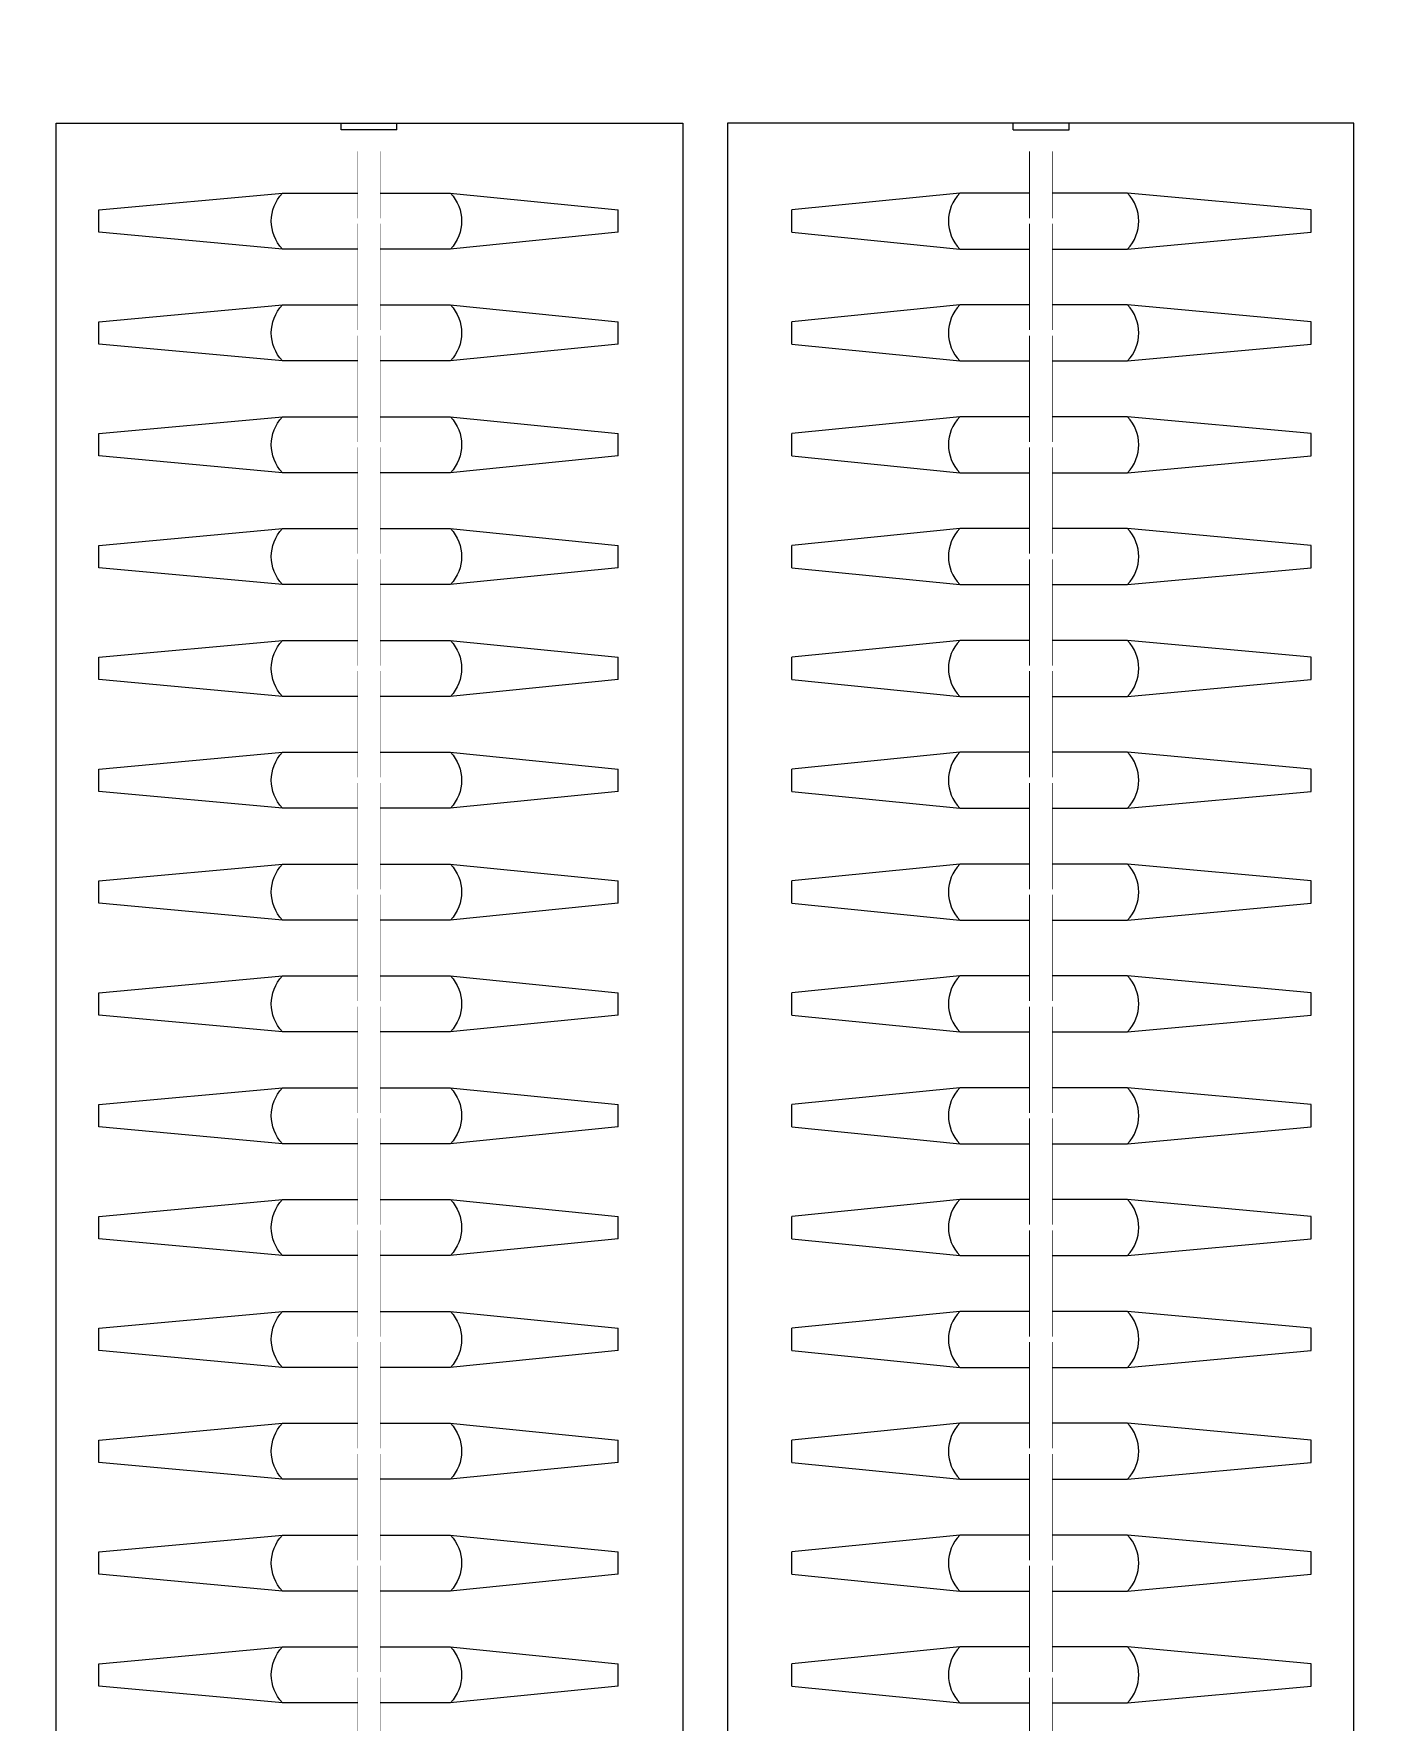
# Model space of a CAD drawing. Header units: millimetres. Extents: x -807114 to -50119, y -468455 to -61603.
# Drawn here: x -283341 to -282141, y -219230 to -217720 of the extents above; entities that cross this region are included whole.
import ezdxf

# ---------------------------------------------------------------- set-up
doc = ezdxf.new("R2010")
doc.units = ezdxf.units.MM
doc.header["$LTSCALE"] = 1000
doc.linetypes.add('DASH', pattern=[0.35, 0.25, -0.1])
doc.layers.add('P-UN-FUR_i-固定家私', color=45, linetype='Continuous')
doc.layers.add('建-轴', color=1, linetype='Continuous')

# ---------------------------------------------------------------- blocks, each defined once
blk = doc.blocks.new('*U9068')
at = {"ltscale": 750}
blk.add_wipeout([(0, 0), (2500, 0), (2500, 600), (0, 600)], dxfattribs=at)
at = {"color": 8}
for p, q in [((1082.5, 522.3), (1067.5, 372.3)), ((1082.5, 522.3), (1102.5, 522.3)), ((1117.5, 372.3), (1102.5, 522.3)), ((1182.5, 522.3), (1167.5, 372.3)), ((1182.5, 522.3), (1202.5, 522.3)), ((1217.5, 372.3), (1202.5, 522.3)), ((1282.5, 522.3), (1267.5, 372.3)), ((1282.5, 522.3), (1302.5, 522.3)), ((1317.5, 372.3), (1302.5, 522.3)), ((1382.5, 522.3), (1367.5, 372.3)), ((1382.5, 522.3), (1402.5, 522.3)), ((1417.5, 372.3), (1402.5, 522.3)), ((1482.5, 522.3), (1467.5, 372.3)), ((1482.5, 522.3), (1502.5, 522.3)), ((1517.5, 372.3), (1502.5, 522.3)), ((1582.5, 522.3), (1567.5, 372.3)), ((1582.5, 522.3), (1602.5, 522.3)), ((1617.5, 372.3), (1602.5, 522.3)), ((1682.5, 522.3), (1667.5, 372.3)), ((1682.5, 522.3), (1702.5, 522.3)), ((1717.5, 372.3), (1702.5, 522.3)), ((1782.5, 522.3), (1767.5, 372.3)), ((1782.5, 522.3), (1802.5, 522.3)), ((1817.5, 372.3), (1802.5, 522.3)), ((1882.5, 522.3), (1867.5, 372.3)), ((1882.5, 522.3), (1902.5, 522.3)), ((1917.5, 372.3), (1902.5, 522.3)), ((1982.5, 522.3), (1967.5, 372.3)), ((1982.5, 522.3), (2002.5, 522.3)), ((2017.5, 372.3), (2002.5, 522.3)), ((2082.5, 522.3), (2067.5, 372.3)), ((2082.5, 522.3), (2102.5, 522.3)), ((2117.5, 372.3), (2102.5, 522.3)), ((2182.5, 522.3), (2167.5, 372.3)), ((2182.5, 522.3), (2202.5, 522.3)), ((2217.5, 372.3), (2202.5, 522.3)), ((2282.5, 522.3), (2267.5, 372.3)), ((2282.5, 522.3), (2302.5, 522.3)), ((2317.5, 372.3), (2302.5, 522.3)), ((2382.5, 522.3), (2367.5, 372.3)), ((2382.5, 522.3), (2402.5, 522.3)), ((2417.5, 372.3), (2402.5, 522.3)), ((1067.5, 222.3), (1082.5, 58.2)), ((1102.5, 58.2), (1117.5, 222.3)), ((1167.5, 222.3), (1182.5, 58.2)), ((1202.5, 58.2), (1217.5, 222.3)), ((1267.5, 222.3), (1282.5, 58.2)), ((1302.5, 58.2), (1317.5, 222.3)), ((1367.5, 222.3), (1382.5, 58.2)), ((1402.5, 58.2), (1417.5, 222.3)), ((1467.5, 222.3), (1482.5, 58.2)), ((1502.5, 58.2), (1517.5, 222.3)), ((1567.5, 222.3), (1582.5, 58.2)), ((1602.5, 58.2), (1617.5, 222.3)), ((1667.5, 222.3), (1682.5, 58.2)), ((1702.5, 58.2), (1717.5, 222.3)), ((1767.5, 222.3), (1782.5, 58.2)), ((1802.5, 58.2), (1817.5, 222.3)), ((1867.5, 222.3), (1882.5, 58.2)), ((1902.5, 58.2), (1917.5, 222.3)), ((1967.5, 222.3), (1982.5, 58.2)), ((2002.5, 58.2), (2017.5, 222.3)), ((2067.5, 222.3), (2082.5, 58.2)), ((2102.5, 58.2), (2117.5, 222.3)), ((2167.5, 222.3), (2182.5, 58.2)), ((2202.5, 58.2), (2217.5, 222.3)), ((2267.5, 222.3), (2282.5, 58.2)), ((2302.5, 58.2), (2317.5, 222.3)), ((2367.5, 222.3), (2382.5, 58.2)), ((2402.5, 58.2), (2417.5, 222.3)), ((1082.5, 58.2), (1102.5, 58.2)), ((1182.5, 58.2), (1202.5, 58.2)), ((1282.5, 58.2), (1302.5, 58.2)), ((1382.5, 58.2), (1402.5, 58.2)), ((1482.5, 58.2), (1502.5, 58.2)), ((1582.5, 58.2), (1602.5, 58.2)), ((1682.5, 58.2), (1702.5, 58.2)), ((1782.5, 58.2), (1802.5, 58.2)), ((1882.5, 58.2), (1902.5, 58.2)), ((1982.5, 58.2), (2002.5, 58.2)), ((2082.5, 58.2), (2102.5, 58.2)), ((2182.5, 58.2), (2202.5, 58.2)), ((2282.5, 58.2), (2302.5, 58.2)), ((2382.5, 58.2), (2402.5, 58.2))]:
    blk.add_line(p, q, dxfattribs=at)
at = {"color": 8, "ltscale": 750}
for points in [[(20, 20), (2480, 20), (2480, 580), (20, 580)], [(45, 309.6), (2455, 309.6), (2455, 289.6), (45, 289.6)]]:
    blk.add_lwpolyline(points, close=True, dxfattribs=at)
at = {"color": 250}
for centre, start, end in [((1092.5, 346.1), 46.3972, 133.6028), ((1192.5, 346.1), 46.3972, 133.6028), ((1292.5, 346.1), 46.3972, 133.6028), ((1392.5, 346.1), 46.3972, 133.6028), ((1492.5, 346.1), 46.3972, 133.6028), ((1592.5, 346.1), 46.3972, 133.6028), ((1692.5, 346.1), 46.3972, 133.6028), ((1792.5, 346.1), 46.3972, 133.6028), ((1892.5, 346.1), 46.3972, 133.6028), ((1992.5, 346.1), 46.3972, 133.6028), ((2092.5, 346.1), 46.3972, 133.6028), ((2192.5, 346.1), 46.3972, 133.6028), ((2292.5, 346.1), 46.3972, 133.6028), ((2392.5, 346.1), 46.3972, 133.6028), ((1092.5, 248.6), 226.3972, 313.6028), ((1192.5, 248.6), 226.3972, 313.6028), ((1292.5, 248.6), 226.3972, 313.6028), ((1392.5, 248.6), 226.3972, 313.6028), ((1492.5, 248.6), 226.3972, 313.6028), ((1592.5, 248.6), 226.3972, 313.6028), ((1692.5, 248.6), 226.3972, 313.6028), ((1792.5, 248.6), 226.3972, 313.6028), ((1892.5, 248.6), 226.3972, 313.6028), ((1992.5, 248.6), 226.3972, 313.6028), ((2092.5, 248.6), 226.3972, 313.6028), ((2192.5, 248.6), 226.3972, 313.6028), ((2292.5, 248.6), 226.3972, 313.6028), ((2392.5, 248.6), 226.3972, 313.6028)]:
    blk.add_arc(centre, 36.3, start, end, dxfattribs=at)
at = {"color": 8, "ltscale": 750}
blk.add_wipeout([(45, 309.6), (2455, 309.6), (2455, 289.6), (45, 289.6)], dxfattribs=at)
at = {"color": 8}
for p, q in [((1067.5, 372.3), (1067.5, 309.6)), ((1117.5, 309.6), (1117.5, 372.3)), ((1167.5, 372.3), (1167.5, 309.6)), ((1217.5, 309.6), (1217.5, 372.3)), ((1267.5, 372.3), (1267.5, 309.6)), ((1317.5, 309.6), (1317.5, 372.3)), ((1367.5, 372.3), (1367.5, 309.6)), ((1417.5, 309.6), (1417.5, 372.3)), ((1467.5, 372.3), (1467.5, 309.6)), ((1517.5, 309.6), (1517.5, 372.3)), ((1567.5, 372.3), (1567.5, 309.6)), ((1617.5, 309.6), (1617.5, 372.3)), ((1667.5, 372.3), (1667.5, 309.6)), ((1717.5, 309.6), (1717.5, 372.3)), ((1767.5, 372.3), (1767.5, 309.6)), ((1817.5, 309.6), (1817.5, 372.3)), ((1867.5, 372.3), (1867.5, 309.6)), ((1917.5, 309.6), (1917.5, 372.3)), ((1967.5, 372.3), (1967.5, 309.6)), ((2017.5, 309.6), (2017.5, 372.3)), ((2067.5, 372.3), (2067.5, 309.6)), ((2117.5, 309.6), (2117.5, 372.3)), ((2167.5, 372.3), (2167.5, 309.6)), ((2217.5, 309.6), (2217.5, 372.3)), ((2267.5, 372.3), (2267.5, 309.6)), ((2317.5, 309.6), (2317.5, 372.3)), ((2367.5, 372.3), (2367.5, 309.6)), ((2417.5, 309.6), (2417.5, 372.3)), ((1067.5, 289.6), (1067.5, 222.3)), ((1117.5, 222.3), (1117.5, 289.6)), ((1167.5, 289.6), (1167.5, 222.3)), ((1217.5, 222.3), (1217.5, 289.6)), ((1267.5, 289.6), (1267.5, 222.3)), ((1317.5, 222.3), (1317.5, 289.6)), ((1367.5, 289.6), (1367.5, 222.3)), ((1417.5, 222.3), (1417.5, 289.6)), ((1467.5, 289.6), (1467.5, 222.3)), ((1517.5, 222.3), (1517.5, 289.6)), ((1567.5, 289.6), (1567.5, 222.3)), ((1617.5, 222.3), (1617.5, 289.6)), ((1667.5, 289.6), (1667.5, 222.3)), ((1717.5, 222.3), (1717.5, 289.6)), ((1767.5, 289.6), (1767.5, 222.3)), ((1817.5, 222.3), (1817.5, 289.6)), ((1867.5, 289.6), (1867.5, 222.3)), ((1917.5, 222.3), (1917.5, 289.6)), ((1967.5, 289.6), (1967.5, 222.3)), ((2017.5, 222.3), (2017.5, 289.6)), ((2067.5, 289.6), (2067.5, 222.3)), ((2117.5, 222.3), (2117.5, 289.6)), ((2167.5, 289.6), (2167.5, 222.3)), ((2217.5, 222.3), (2217.5, 289.6)), ((2267.5, 289.6), (2267.5, 222.3)), ((2317.5, 222.3), (2317.5, 289.6)), ((2367.5, 289.6), (2367.5, 222.3)), ((2417.5, 222.3), (2417.5, 289.6))]:
    blk.add_line(p, q, dxfattribs=at)
blk.add_wipeout([(2455, 313.6), (2455, 285.6), (2457, 285.5), (2458.5, 285.3), (2459.9, 285.1), (2462.1, 284.4), (2463.8, 283.8), (2465.7, 282.8), (2467.1, 282), (2468.4, 281.1), (2469.7, 280), (2470.7, 278.9), (2471.9, 277.7), (2472.7, 276.7), (2474, 274.6), (2480, 274.6), (2480, 324.6), (2474, 324.6), (2473.5, 323.7), (2473.1, 323.2), (2472.9, 322.9), (2472.6, 322.5), (2472.3, 322.1), (2472, 321.8), (2471.6, 321.3), (2471.2, 320.7), (2470.7, 320.3), (2470.3, 319.9), (2469.9, 319.5), (2469.2, 318.9), (2468.8, 318.5), (2468.1, 318), (2467.3, 317.4), (2466.8, 317.1), (2466.1, 316.7), (2465.4, 316.3), (2464.7, 315.9), (2463.6, 315.4), (2462.3, 314.9), (2461.5, 314.6), (2460.7, 314.4), (2459.5, 314.1), (2458.6, 313.9), (2457.4, 313.8), (2456.2, 313.7), (2455.8, 313.6), (2455, 313.6), (2455, 285.6)], dxfattribs=at)
at = {"color": 8, "ltscale": 750}
for points in [[(1090.1, 309.8), (1090.1, 313.3), (1090.3, 314), (1090.5, 314.3), (1090.7, 314.6), (1091.1, 314.9), (1091.4, 315.1), (1091.8, 315.3), (1092.1, 315.3), (1092.5, 315.4), (1092.8, 315.4), (1093.1, 315.3), (1093.4, 315.2), (1093.7, 315.1), (1094, 314.9), (1094.2, 314.7), (1094.4, 314.5), (1094.6, 314.2), (1094.8, 313.9), (1095, 313.5), (1095, 313.4), (1095, 285.9), (1094.9, 285.7), (1094.9, 285.6), (1094.8, 285.4), (1094.8, 285.3), (1094.7, 285.2), (1094.6, 285), (1094.5, 284.8), (1094.3, 284.7), (1094.2, 284.6), (1094, 284.4), (1093.8, 284.3), (1093.5, 284.2), (1093.3, 284), (1093.2, 284), (1093, 284), (1092.7, 283.9), (1092.4, 283.9), (1092.3, 283.9), (1092.1, 284), (1092, 284), (1091.8, 284), (1091.6, 284.1), (1091.5, 284.2), (1091.4, 284.2), (1091.2, 284.3), (1091.1, 284.4), (1091, 284.5), (1090.9, 284.6), (1090.7, 284.7), (1090.6, 284.9), (1090.5, 285), (1090.4, 285.2), (1090.4, 285.3), (1090.3, 285.4), (1090.2, 285.6), (1090.2, 285.8), (1090.1, 286), (1090.1, 286.2)], [(1190.1, 309.8), (1190.1, 313.3), (1190.3, 314), (1190.5, 314.3), (1190.7, 314.6), (1191.1, 314.9), (1191.4, 315.1), (1191.8, 315.3), (1192.1, 315.3), (1192.5, 315.4), (1192.8, 315.4), (1193.1, 315.3), (1193.4, 315.2), (1193.7, 315.1), (1194, 314.9), (1194.2, 314.7), (1194.4, 314.5), (1194.6, 314.2), (1194.8, 313.9), (1195, 313.5), (1195, 313.4), (1195, 285.9), (1194.9, 285.7), (1194.9, 285.6), (1194.8, 285.4), (1194.8, 285.3), (1194.7, 285.2), (1194.6, 285), (1194.5, 284.8), (1194.3, 284.7), (1194.2, 284.6), (1194, 284.4), (1193.8, 284.3), (1193.5, 284.2), (1193.3, 284), (1193.2, 284), (1193, 284), (1192.7, 283.9), (1192.4, 283.9), (1192.3, 283.9), (1192.1, 284), (1192, 284), (1191.8, 284), (1191.6, 284.1), (1191.5, 284.2), (1191.4, 284.2), (1191.2, 284.3), (1191.1, 284.4), (1191, 284.5), (1190.9, 284.6), (1190.7, 284.7), (1190.6, 284.9), (1190.5, 285), (1190.4, 285.2), (1190.4, 285.3), (1190.3, 285.4), (1190.2, 285.6), (1190.2, 285.8), (1190.1, 286), (1190.1, 286.2)], [(1290.1, 309.8), (1290.1, 313.3), (1290.3, 314), (1290.5, 314.3), (1290.7, 314.6), (1291.1, 314.9), (1291.4, 315.1), (1291.8, 315.3), (1292.1, 315.3), (1292.5, 315.4), (1292.8, 315.4), (1293.1, 315.3), (1293.4, 315.2), (1293.7, 315.1), (1294, 314.9), (1294.2, 314.7), (1294.4, 314.5), (1294.6, 314.2), (1294.8, 313.9), (1295, 313.5), (1295, 313.4), (1295, 285.9), (1294.9, 285.7), (1294.9, 285.6), (1294.8, 285.4), (1294.8, 285.3), (1294.7, 285.2), (1294.6, 285), (1294.5, 284.8), (1294.3, 284.7), (1294.2, 284.6), (1294, 284.4), (1293.8, 284.3), (1293.5, 284.2), (1293.3, 284), (1293.2, 284), (1293, 284), (1292.7, 283.9), (1292.4, 283.9), (1292.3, 283.9), (1292.1, 284), (1292, 284), (1291.8, 284), (1291.6, 284.1), (1291.5, 284.2), (1291.4, 284.2), (1291.2, 284.3), (1291.1, 284.4), (1291, 284.5), (1290.9, 284.6), (1290.7, 284.7), (1290.6, 284.9), (1290.5, 285), (1290.4, 285.2), (1290.4, 285.3), (1290.3, 285.4), (1290.2, 285.6), (1290.2, 285.8), (1290.1, 286), (1290.1, 286.2)], [(1390.1, 309.8), (1390.1, 313.3), (1390.3, 314), (1390.5, 314.3), (1390.7, 314.6), (1391.1, 314.9), (1391.4, 315.1), (1391.8, 315.3), (1392.1, 315.3), (1392.5, 315.4), (1392.8, 315.4), (1393.1, 315.3), (1393.4, 315.2), (1393.7, 315.1), (1394, 314.9), (1394.2, 314.7), (1394.4, 314.5), (1394.6, 314.2), (1394.8, 313.9), (1395, 313.5), (1395, 313.4), (1395, 285.9), (1394.9, 285.7), (1394.9, 285.6), (1394.8, 285.4), (1394.8, 285.3), (1394.7, 285.2), (1394.6, 285), (1394.5, 284.8), (1394.3, 284.7), (1394.2, 284.6), (1394, 284.4), (1393.8, 284.3), (1393.5, 284.2), (1393.3, 284), (1393.2, 284), (1393, 284), (1392.7, 283.9), (1392.4, 283.9), (1392.3, 283.9), (1392.1, 284), (1392, 284), (1391.8, 284), (1391.6, 284.1), (1391.5, 284.2), (1391.4, 284.2), (1391.2, 284.3), (1391.1, 284.4), (1391, 284.5), (1390.9, 284.6), (1390.7, 284.7), (1390.6, 284.9), (1390.5, 285), (1390.4, 285.2), (1390.4, 285.3), (1390.3, 285.4), (1390.2, 285.6), (1390.2, 285.8), (1390.1, 286), (1390.1, 286.2)], [(1490.1, 309.8), (1490.1, 313.3), (1490.3, 314), (1490.5, 314.3), (1490.7, 314.6), (1491.1, 314.9), (1491.4, 315.1), (1491.8, 315.3), (1492.1, 315.3), (1492.5, 315.4), (1492.8, 315.4), (1493.1, 315.3), (1493.4, 315.2), (1493.7, 315.1), (1494, 314.9), (1494.2, 314.7), (1494.4, 314.5), (1494.6, 314.2), (1494.8, 313.9), (1495, 313.5), (1495, 313.4), (1495, 285.9), (1494.9, 285.7), (1494.9, 285.6), (1494.8, 285.4), (1494.8, 285.3), (1494.7, 285.2), (1494.6, 285), (1494.5, 284.8), (1494.3, 284.7), (1494.2, 284.6), (1494, 284.4), (1493.8, 284.3), (1493.5, 284.2), (1493.3, 284), (1493.2, 284), (1493, 284), (1492.7, 283.9), (1492.4, 283.9), (1492.3, 283.9), (1492.1, 284), (1492, 284), (1491.8, 284), (1491.6, 284.1), (1491.5, 284.2), (1491.4, 284.2), (1491.2, 284.3), (1491.1, 284.4), (1491, 284.5), (1490.9, 284.6), (1490.7, 284.7), (1490.6, 284.9), (1490.5, 285), (1490.4, 285.2), (1490.4, 285.3), (1490.3, 285.4), (1490.2, 285.6), (1490.2, 285.8), (1490.1, 286), (1490.1, 286.2)], [(1590.1, 309.8), (1590.1, 313.3), (1590.3, 314), (1590.5, 314.3), (1590.7, 314.6), (1591.1, 314.9), (1591.4, 315.1), (1591.8, 315.3), (1592.1, 315.3), (1592.5, 315.4), (1592.8, 315.4), (1593.1, 315.3), (1593.4, 315.2), (1593.7, 315.1), (1594, 314.9), (1594.2, 314.7), (1594.4, 314.5), (1594.6, 314.2), (1594.8, 313.9), (1595, 313.5), (1595, 313.4), (1595, 285.9), (1594.9, 285.7), (1594.9, 285.6), (1594.8, 285.4), (1594.8, 285.3), (1594.7, 285.2), (1594.6, 285), (1594.5, 284.8), (1594.3, 284.7), (1594.2, 284.6), (1594, 284.4), (1593.8, 284.3), (1593.5, 284.2), (1593.3, 284), (1593.2, 284), (1593, 284), (1592.7, 283.9), (1592.4, 283.9), (1592.3, 283.9), (1592.1, 284), (1592, 284), (1591.8, 284), (1591.6, 284.1), (1591.5, 284.2), (1591.4, 284.2), (1591.2, 284.3), (1591.1, 284.4), (1591, 284.5), (1590.9, 284.6), (1590.7, 284.7), (1590.6, 284.9), (1590.5, 285), (1590.4, 285.2), (1590.4, 285.3), (1590.3, 285.4), (1590.2, 285.6), (1590.2, 285.8), (1590.1, 286), (1590.1, 286.2)], [(1690.1, 309.8), (1690.1, 313.3), (1690.3, 314), (1690.5, 314.3), (1690.7, 314.6), (1691.1, 314.9), (1691.4, 315.1), (1691.8, 315.3), (1692.1, 315.3), (1692.5, 315.4), (1692.8, 315.4), (1693.1, 315.3), (1693.4, 315.2), (1693.7, 315.1), (1694, 314.9), (1694.2, 314.7), (1694.4, 314.5), (1694.6, 314.2), (1694.8, 313.9), (1695, 313.5), (1695, 313.4), (1695, 285.9), (1694.9, 285.7), (1694.9, 285.6), (1694.8, 285.4), (1694.8, 285.3), (1694.7, 285.2), (1694.6, 285), (1694.5, 284.8), (1694.3, 284.7), (1694.2, 284.6), (1694, 284.4), (1693.8, 284.3), (1693.5, 284.2), (1693.3, 284), (1693.2, 284), (1693, 284), (1692.7, 283.9), (1692.4, 283.9), (1692.3, 283.9), (1692.1, 284), (1692, 284), (1691.8, 284), (1691.6, 284.1), (1691.5, 284.2), (1691.4, 284.2), (1691.2, 284.3), (1691.1, 284.4), (1691, 284.5), (1690.9, 284.6), (1690.7, 284.7), (1690.6, 284.9), (1690.5, 285), (1690.4, 285.2), (1690.4, 285.3), (1690.3, 285.4), (1690.2, 285.6), (1690.2, 285.8), (1690.1, 286), (1690.1, 286.2)], [(1790.1, 309.8), (1790.1, 313.3), (1790.3, 314), (1790.5, 314.3), (1790.7, 314.6), (1791.1, 314.9), (1791.4, 315.1), (1791.8, 315.3), (1792.1, 315.3), (1792.5, 315.4), (1792.8, 315.4), (1793.1, 315.3), (1793.4, 315.2), (1793.7, 315.1), (1794, 314.9), (1794.2, 314.7), (1794.4, 314.5), (1794.6, 314.2), (1794.8, 313.9), (1795, 313.5), (1795, 313.4), (1795, 285.9), (1794.9, 285.7), (1794.9, 285.6), (1794.8, 285.4), (1794.8, 285.3), (1794.7, 285.2), (1794.6, 285), (1794.5, 284.8), (1794.3, 284.7), (1794.2, 284.6), (1794, 284.4), (1793.8, 284.3), (1793.5, 284.2), (1793.3, 284), (1793.2, 284), (1793, 284), (1792.7, 283.9), (1792.4, 283.9), (1792.3, 283.9), (1792.1, 284), (1792, 284), (1791.8, 284), (1791.6, 284.1), (1791.5, 284.2), (1791.4, 284.2), (1791.2, 284.3), (1791.1, 284.4), (1791, 284.5), (1790.9, 284.6), (1790.7, 284.7), (1790.6, 284.9), (1790.5, 285), (1790.4, 285.2), (1790.4, 285.3), (1790.3, 285.4), (1790.2, 285.6), (1790.2, 285.8), (1790.1, 286), (1790.1, 286.2)], [(1890.1, 309.8), (1890.1, 313.3), (1890.3, 314), (1890.5, 314.3), (1890.7, 314.6), (1891.1, 314.9), (1891.4, 315.1), (1891.8, 315.3), (1892.1, 315.3), (1892.5, 315.4), (1892.8, 315.4), (1893.1, 315.3), (1893.4, 315.2), (1893.7, 315.1), (1894, 314.9), (1894.2, 314.7), (1894.4, 314.5), (1894.6, 314.2), (1894.8, 313.9), (1895, 313.5), (1895, 313.4), (1895, 285.9), (1894.9, 285.7), (1894.9, 285.6), (1894.8, 285.4), (1894.8, 285.3), (1894.7, 285.2), (1894.6, 285), (1894.5, 284.8), (1894.3, 284.7), (1894.2, 284.6), (1894, 284.4), (1893.8, 284.3), (1893.5, 284.2), (1893.3, 284), (1893.2, 284), (1893, 284), (1892.7, 283.9), (1892.4, 283.9), (1892.3, 283.9), (1892.1, 284), (1892, 284), (1891.8, 284), (1891.6, 284.1), (1891.5, 284.2), (1891.4, 284.2), (1891.2, 284.3), (1891.1, 284.4), (1891, 284.5), (1890.9, 284.6), (1890.7, 284.7), (1890.6, 284.9), (1890.5, 285), (1890.4, 285.2), (1890.4, 285.3), (1890.3, 285.4), (1890.2, 285.6), (1890.2, 285.8), (1890.1, 286), (1890.1, 286.2)], [(1990.1, 309.8), (1990.1, 313.3), (1990.3, 314), (1990.5, 314.3), (1990.7, 314.6), (1991.1, 314.9), (1991.4, 315.1), (1991.8, 315.3), (1992.1, 315.3), (1992.5, 315.4), (1992.8, 315.4), (1993.1, 315.3), (1993.4, 315.2), (1993.7, 315.1), (1994, 314.9), (1994.2, 314.7), (1994.4, 314.5), (1994.6, 314.2), (1994.8, 313.9), (1995, 313.5), (1995, 313.4), (1995, 285.9), (1994.9, 285.7), (1994.9, 285.6), (1994.8, 285.4), (1994.8, 285.3), (1994.7, 285.2), (1994.6, 285), (1994.5, 284.8), (1994.3, 284.7), (1994.2, 284.6), (1994, 284.4), (1993.8, 284.3), (1993.5, 284.2), (1993.3, 284), (1993.2, 284), (1993, 284), (1992.7, 283.9), (1992.4, 283.9), (1992.3, 283.9), (1992.1, 284), (1992, 284), (1991.8, 284), (1991.6, 284.1), (1991.5, 284.2), (1991.4, 284.2), (1991.2, 284.3), (1991.1, 284.4), (1991, 284.5), (1990.9, 284.6), (1990.7, 284.7), (1990.6, 284.9), (1990.5, 285), (1990.4, 285.2), (1990.4, 285.3), (1990.3, 285.4), (1990.2, 285.6), (1990.2, 285.8), (1990.1, 286), (1990.1, 286.2)], [(2090.1, 309.8), (2090.1, 313.3), (2090.3, 314), (2090.5, 314.3), (2090.7, 314.6), (2091.1, 314.9), (2091.4, 315.1), (2091.8, 315.3), (2092.1, 315.3), (2092.5, 315.4), (2092.8, 315.4), (2093.1, 315.3), (2093.4, 315.2), (2093.7, 315.1), (2094, 314.9), (2094.2, 314.7), (2094.4, 314.5), (2094.6, 314.2), (2094.8, 313.9), (2095, 313.5), (2095, 313.4), (2095, 285.9), (2094.9, 285.7), (2094.9, 285.6), (2094.8, 285.4), (2094.8, 285.3), (2094.7, 285.2), (2094.6, 285), (2094.5, 284.8), (2094.3, 284.7), (2094.2, 284.6), (2094, 284.4), (2093.8, 284.3), (2093.5, 284.2), (2093.3, 284), (2093.2, 284), (2093, 284), (2092.7, 283.9), (2092.4, 283.9), (2092.3, 283.9), (2092.1, 284), (2092, 284), (2091.8, 284), (2091.6, 284.1), (2091.5, 284.2), (2091.4, 284.2), (2091.2, 284.3), (2091.1, 284.4), (2091, 284.5), (2090.9, 284.6), (2090.7, 284.7), (2090.6, 284.9), (2090.5, 285), (2090.4, 285.2), (2090.4, 285.3), (2090.3, 285.4), (2090.2, 285.6), (2090.2, 285.8), (2090.1, 286), (2090.1, 286.2)], [(2190.1, 309.8), (2190.1, 313.3), (2190.3, 314), (2190.5, 314.3), (2190.7, 314.6), (2191.1, 314.9), (2191.4, 315.1), (2191.8, 315.3), (2192.1, 315.3), (2192.5, 315.4), (2192.8, 315.4), (2193.1, 315.3), (2193.4, 315.2), (2193.7, 315.1), (2194, 314.9), (2194.2, 314.7), (2194.4, 314.5), (2194.6, 314.2), (2194.8, 313.9), (2195, 313.5), (2195, 313.4), (2195, 285.9), (2194.9, 285.7), (2194.9, 285.6), (2194.8, 285.4), (2194.8, 285.3), (2194.7, 285.2), (2194.6, 285), (2194.5, 284.8), (2194.3, 284.7), (2194.2, 284.6), (2194, 284.4), (2193.8, 284.3), (2193.5, 284.2), (2193.3, 284), (2193.2, 284), (2193, 284), (2192.7, 283.9), (2192.4, 283.9), (2192.3, 283.9), (2192.1, 284), (2192, 284), (2191.8, 284), (2191.6, 284.1), (2191.5, 284.2), (2191.4, 284.2), (2191.2, 284.3), (2191.1, 284.4), (2191, 284.5), (2190.9, 284.6), (2190.7, 284.7), (2190.6, 284.9), (2190.5, 285), (2190.4, 285.2), (2190.4, 285.3), (2190.3, 285.4), (2190.2, 285.6), (2190.2, 285.8), (2190.1, 286), (2190.1, 286.2)], [(2290.1, 309.8), (2290.1, 313.3), (2290.3, 314), (2290.5, 314.3), (2290.7, 314.6), (2291.1, 314.9), (2291.4, 315.1), (2291.8, 315.3), (2292.1, 315.3), (2292.5, 315.4), (2292.8, 315.4), (2293.1, 315.3), (2293.4, 315.2), (2293.7, 315.1), (2294, 314.9), (2294.2, 314.7), (2294.4, 314.5), (2294.6, 314.2), (2294.8, 313.9), (2295, 313.5), (2295, 313.4), (2295, 285.9), (2294.9, 285.7), (2294.9, 285.6), (2294.8, 285.4), (2294.8, 285.3), (2294.7, 285.2), (2294.6, 285), (2294.5, 284.8), (2294.3, 284.7), (2294.2, 284.6), (2294, 284.4), (2293.8, 284.3), (2293.5, 284.2), (2293.3, 284), (2293.2, 284), (2293, 284), (2292.7, 283.9), (2292.4, 283.9), (2292.3, 283.9), (2292.1, 284), (2292, 284), (2291.8, 284), (2291.6, 284.1), (2291.5, 284.2), (2291.4, 284.2), (2291.2, 284.3), (2291.1, 284.4), (2291, 284.5), (2290.9, 284.6), (2290.7, 284.7), (2290.6, 284.9), (2290.5, 285), (2290.4, 285.2), (2290.4, 285.3), (2290.3, 285.4), (2290.2, 285.6), (2290.2, 285.8), (2290.1, 286), (2290.1, 286.2)], [(2390.1, 309.8), (2390.1, 313.3), (2390.3, 314), (2390.5, 314.3), (2390.7, 314.6), (2391.1, 314.9), (2391.4, 315.1), (2391.8, 315.3), (2392.1, 315.3), (2392.5, 315.4), (2392.8, 315.4), (2393.1, 315.3), (2393.4, 315.2), (2393.7, 315.1), (2394, 314.9), (2394.2, 314.7), (2394.4, 314.5), (2394.6, 314.2), (2394.8, 313.9), (2395, 313.5), (2395, 313.4), (2395, 285.9), (2394.9, 285.7), (2394.9, 285.6), (2394.8, 285.4), (2394.8, 285.3), (2394.7, 285.2), (2394.6, 285), (2394.5, 284.8), (2394.3, 284.7), (2394.2, 284.6), (2394, 284.4), (2393.8, 284.3), (2393.5, 284.2), (2393.3, 284), (2393.2, 284), (2393, 284), (2392.7, 283.9), (2392.4, 283.9), (2392.3, 283.9), (2392.1, 284), (2392, 284), (2391.8, 284), (2391.6, 284.1), (2391.5, 284.2), (2391.4, 284.2), (2391.2, 284.3), (2391.1, 284.4), (2391, 284.5), (2390.9, 284.6), (2390.7, 284.7), (2390.6, 284.9), (2390.5, 285), (2390.4, 285.2), (2390.4, 285.3), (2390.3, 285.4), (2390.2, 285.6), (2390.2, 285.8), (2390.1, 286), (2390.1, 286.2)]]:
    blk.add_wipeout(points, dxfattribs=at)
at = {"color": 8}
for p, q in [((2474, 324.6), (2480, 324.6)), ((2474, 324.6), (2480, 324.6)), ((2474, 324.6), (2474, 274.6)), ((2480, 274.6), (2480, 324.6)), ((2474, 274.6), (2480, 274.6)), ((2474, 274.6), (2480, 274.6))]:
    blk.add_line(p, q, dxfattribs=at)
blk = doc.blocks.new('*U9074')
at = {"ltscale": 750}
blk.add_wipeout([(0, 0), (2500, 0), (2500, 600), (0, 600)], dxfattribs=at)
at = {"color": 8}
for p, q in [((1082.5, 522.3), (1067.5, 372.3)), ((1082.5, 522.3), (1102.5, 522.3)), ((1117.5, 372.3), (1102.5, 522.3)), ((1182.5, 522.3), (1167.5, 372.3)), ((1182.5, 522.3), (1202.5, 522.3)), ((1217.5, 372.3), (1202.5, 522.3)), ((1282.5, 522.3), (1267.5, 372.3)), ((1282.5, 522.3), (1302.5, 522.3)), ((1317.5, 372.3), (1302.5, 522.3)), ((1382.5, 522.3), (1367.5, 372.3)), ((1382.5, 522.3), (1402.5, 522.3)), ((1417.5, 372.3), (1402.5, 522.3)), ((1482.5, 522.3), (1467.5, 372.3)), ((1482.5, 522.3), (1502.5, 522.3)), ((1517.5, 372.3), (1502.5, 522.3)), ((1582.5, 522.3), (1567.5, 372.3)), ((1582.5, 522.3), (1602.5, 522.3)), ((1617.5, 372.3), (1602.5, 522.3)), ((1682.5, 522.3), (1667.5, 372.3)), ((1682.5, 522.3), (1702.5, 522.3)), ((1717.5, 372.3), (1702.5, 522.3)), ((1782.5, 522.3), (1767.5, 372.3)), ((1782.5, 522.3), (1802.5, 522.3)), ((1817.5, 372.3), (1802.5, 522.3)), ((1882.5, 522.3), (1867.5, 372.3)), ((1882.5, 522.3), (1902.5, 522.3)), ((1917.5, 372.3), (1902.5, 522.3)), ((1982.5, 522.3), (1967.5, 372.3)), ((1982.5, 522.3), (2002.5, 522.3)), ((2017.5, 372.3), (2002.5, 522.3)), ((2082.5, 522.3), (2067.5, 372.3)), ((2082.5, 522.3), (2102.5, 522.3)), ((2117.5, 372.3), (2102.5, 522.3)), ((2182.5, 522.3), (2167.5, 372.3)), ((2182.5, 522.3), (2202.5, 522.3)), ((2217.5, 372.3), (2202.5, 522.3)), ((2282.5, 522.3), (2267.5, 372.3)), ((2282.5, 522.3), (2302.5, 522.3)), ((2317.5, 372.3), (2302.5, 522.3)), ((2382.5, 522.3), (2367.5, 372.3)), ((2382.5, 522.3), (2402.5, 522.3)), ((2417.5, 372.3), (2402.5, 522.3)), ((1067.5, 222.3), (1082.5, 58.2)), ((1102.5, 58.2), (1117.5, 222.3)), ((1167.5, 222.3), (1182.5, 58.2)), ((1202.5, 58.2), (1217.5, 222.3)), ((1267.5, 222.3), (1282.5, 58.2)), ((1302.5, 58.2), (1317.5, 222.3)), ((1367.5, 222.3), (1382.5, 58.2)), ((1402.5, 58.2), (1417.5, 222.3)), ((1467.5, 222.3), (1482.5, 58.2)), ((1502.5, 58.2), (1517.5, 222.3)), ((1567.5, 222.3), (1582.5, 58.2)), ((1602.5, 58.2), (1617.5, 222.3)), ((1667.5, 222.3), (1682.5, 58.2)), ((1702.5, 58.2), (1717.5, 222.3)), ((1767.5, 222.3), (1782.5, 58.2)), ((1802.5, 58.2), (1817.5, 222.3)), ((1867.5, 222.3), (1882.5, 58.2)), ((1902.5, 58.2), (1917.5, 222.3)), ((1967.5, 222.3), (1982.5, 58.2)), ((2002.5, 58.2), (2017.5, 222.3)), ((2067.5, 222.3), (2082.5, 58.2)), ((2102.5, 58.2), (2117.5, 222.3)), ((2167.5, 222.3), (2182.5, 58.2)), ((2202.5, 58.2), (2217.5, 222.3)), ((2267.5, 222.3), (2282.5, 58.2)), ((2302.5, 58.2), (2317.5, 222.3)), ((2367.5, 222.3), (2382.5, 58.2)), ((2402.5, 58.2), (2417.5, 222.3)), ((1082.5, 58.2), (1102.5, 58.2)), ((1182.5, 58.2), (1202.5, 58.2)), ((1282.5, 58.2), (1302.5, 58.2)), ((1382.5, 58.2), (1402.5, 58.2)), ((1482.5, 58.2), (1502.5, 58.2)), ((1582.5, 58.2), (1602.5, 58.2)), ((1682.5, 58.2), (1702.5, 58.2)), ((1782.5, 58.2), (1802.5, 58.2)), ((1882.5, 58.2), (1902.5, 58.2)), ((1982.5, 58.2), (2002.5, 58.2)), ((2082.5, 58.2), (2102.5, 58.2)), ((2182.5, 58.2), (2202.5, 58.2)), ((2282.5, 58.2), (2302.5, 58.2)), ((2382.5, 58.2), (2402.5, 58.2))]:
    blk.add_line(p, q, dxfattribs=at)
at = {"color": 8, "ltscale": 750}
for points in [[(20, 20), (2480, 20), (2480, 580), (20, 580)], [(45, 309.6), (2455, 309.6), (2455, 289.6), (45, 289.6)]]:
    blk.add_lwpolyline(points, close=True, dxfattribs=at)
at = {"color": 250}
for centre, start, end in [((1092.5, 346.1), 46.3972, 133.6028), ((1192.5, 346.1), 46.3972, 133.6028), ((1292.5, 346.1), 46.3972, 133.6028), ((1392.5, 346.1), 46.3972, 133.6028), ((1492.5, 346.1), 46.3972, 133.6028), ((1592.5, 346.1), 46.3972, 133.6028), ((1692.5, 346.1), 46.3972, 133.6028), ((1792.5, 346.1), 46.3972, 133.6028), ((1892.5, 346.1), 46.3972, 133.6028), ((1992.5, 346.1), 46.3972, 133.6028), ((2092.5, 346.1), 46.3972, 133.6028), ((2192.5, 346.1), 46.3972, 133.6028), ((2292.5, 346.1), 46.3972, 133.6028), ((2392.5, 346.1), 46.3972, 133.6028), ((1092.5, 248.6), 226.3972, 313.6028), ((1192.5, 248.6), 226.3972, 313.6028), ((1292.5, 248.6), 226.3972, 313.6028), ((1392.5, 248.6), 226.3972, 313.6028), ((1492.5, 248.6), 226.3972, 313.6028), ((1592.5, 248.6), 226.3972, 313.6028), ((1692.5, 248.6), 226.3972, 313.6028), ((1792.5, 248.6), 226.3972, 313.6028), ((1892.5, 248.6), 226.3972, 313.6028), ((1992.5, 248.6), 226.3972, 313.6028), ((2092.5, 248.6), 226.3972, 313.6028), ((2192.5, 248.6), 226.3972, 313.6028), ((2292.5, 248.6), 226.3972, 313.6028), ((2392.5, 248.6), 226.3972, 313.6028)]:
    blk.add_arc(centre, 36.3, start, end, dxfattribs=at)
at = {"color": 8, "ltscale": 750}
blk.add_wipeout([(45, 309.6), (2455, 309.6), (2455, 289.6), (45, 289.6)], dxfattribs=at)
at = {"color": 8}
for p, q in [((1067.5, 372.3), (1067.5, 309.6)), ((1117.5, 309.6), (1117.5, 372.3)), ((1167.5, 372.3), (1167.5, 309.6)), ((1217.5, 309.6), (1217.5, 372.3)), ((1267.5, 372.3), (1267.5, 309.6)), ((1317.5, 309.6), (1317.5, 372.3)), ((1367.5, 372.3), (1367.5, 309.6)), ((1417.5, 309.6), (1417.5, 372.3)), ((1467.5, 372.3), (1467.5, 309.6)), ((1517.5, 309.6), (1517.5, 372.3)), ((1567.5, 372.3), (1567.5, 309.6)), ((1617.5, 309.6), (1617.5, 372.3)), ((1667.5, 372.3), (1667.5, 309.6)), ((1717.5, 309.6), (1717.5, 372.3)), ((1767.5, 372.3), (1767.5, 309.6)), ((1817.5, 309.6), (1817.5, 372.3)), ((1867.5, 372.3), (1867.5, 309.6)), ((1917.5, 309.6), (1917.5, 372.3)), ((1967.5, 372.3), (1967.5, 309.6)), ((2017.5, 309.6), (2017.5, 372.3)), ((2067.5, 372.3), (2067.5, 309.6)), ((2117.5, 309.6), (2117.5, 372.3)), ((2167.5, 372.3), (2167.5, 309.6)), ((2217.5, 309.6), (2217.5, 372.3)), ((2267.5, 372.3), (2267.5, 309.6)), ((2317.5, 309.6), (2317.5, 372.3)), ((2367.5, 372.3), (2367.5, 309.6)), ((2417.5, 309.6), (2417.5, 372.3)), ((1067.5, 289.6), (1067.5, 222.3)), ((1117.5, 222.3), (1117.5, 289.6)), ((1167.5, 289.6), (1167.5, 222.3)), ((1217.5, 222.3), (1217.5, 289.6)), ((1267.5, 289.6), (1267.5, 222.3)), ((1317.5, 222.3), (1317.5, 289.6)), ((1367.5, 289.6), (1367.5, 222.3)), ((1417.5, 222.3), (1417.5, 289.6)), ((1467.5, 289.6), (1467.5, 222.3)), ((1517.5, 222.3), (1517.5, 289.6)), ((1567.5, 289.6), (1567.5, 222.3)), ((1617.5, 222.3), (1617.5, 289.6)), ((1667.5, 289.6), (1667.5, 222.3)), ((1717.5, 222.3), (1717.5, 289.6)), ((1767.5, 289.6), (1767.5, 222.3)), ((1817.5, 222.3), (1817.5, 289.6)), ((1867.5, 289.6), (1867.5, 222.3)), ((1917.5, 222.3), (1917.5, 289.6)), ((1967.5, 289.6), (1967.5, 222.3)), ((2017.5, 222.3), (2017.5, 289.6)), ((2067.5, 289.6), (2067.5, 222.3)), ((2117.5, 222.3), (2117.5, 289.6)), ((2167.5, 289.6), (2167.5, 222.3)), ((2217.5, 222.3), (2217.5, 289.6)), ((2267.5, 289.6), (2267.5, 222.3)), ((2317.5, 222.3), (2317.5, 289.6)), ((2367.5, 289.6), (2367.5, 222.3)), ((2417.5, 222.3), (2417.5, 289.6))]:
    blk.add_line(p, q, dxfattribs=at)
blk.add_wipeout([(2455, 313.6), (2455, 285.6), (2457, 285.5), (2458.5, 285.3), (2459.9, 285.1), (2462.1, 284.4), (2463.8, 283.8), (2465.7, 282.8), (2467.1, 282), (2468.4, 281.1), (2469.7, 280), (2470.7, 278.9), (2471.9, 277.7), (2472.7, 276.7), (2474, 274.6), (2480, 274.6), (2480, 324.6), (2474, 324.6), (2473.5, 323.7), (2473.1, 323.2), (2472.9, 322.9), (2472.6, 322.5), (2472.3, 322.1), (2472, 321.8), (2471.6, 321.3), (2471.2, 320.7), (2470.7, 320.3), (2470.3, 319.9), (2469.9, 319.5), (2469.2, 318.9), (2468.8, 318.5), (2468.1, 318), (2467.3, 317.4), (2466.8, 317.1), (2466.1, 316.7), (2465.4, 316.3), (2464.7, 315.9), (2463.6, 315.4), (2462.3, 314.9), (2461.5, 314.6), (2460.7, 314.4), (2459.5, 314.1), (2458.6, 313.9), (2457.4, 313.8), (2456.2, 313.7), (2455.8, 313.6), (2455, 313.6), (2455, 285.6)], dxfattribs=at)
at = {"color": 8, "ltscale": 750}
for points in [[(1090.1, 309.8), (1090.1, 313.3), (1090.3, 314), (1090.5, 314.3), (1090.7, 314.6), (1091.1, 314.9), (1091.4, 315.1), (1091.8, 315.3), (1092.1, 315.3), (1092.5, 315.4), (1092.8, 315.4), (1093.1, 315.3), (1093.4, 315.2), (1093.7, 315.1), (1094, 314.9), (1094.2, 314.7), (1094.4, 314.5), (1094.6, 314.2), (1094.8, 313.9), (1095, 313.5), (1095, 313.4), (1095, 285.9), (1094.9, 285.7), (1094.9, 285.6), (1094.8, 285.4), (1094.8, 285.3), (1094.7, 285.2), (1094.6, 285), (1094.5, 284.8), (1094.3, 284.7), (1094.2, 284.6), (1094, 284.4), (1093.8, 284.3), (1093.5, 284.2), (1093.3, 284), (1093.2, 284), (1093, 284), (1092.7, 283.9), (1092.4, 283.9), (1092.3, 283.9), (1092.1, 284), (1092, 284), (1091.8, 284), (1091.6, 284.1), (1091.5, 284.2), (1091.4, 284.2), (1091.2, 284.3), (1091.1, 284.4), (1091, 284.5), (1090.9, 284.6), (1090.7, 284.7), (1090.6, 284.9), (1090.5, 285), (1090.4, 285.2), (1090.4, 285.3), (1090.3, 285.4), (1090.2, 285.6), (1090.2, 285.8), (1090.1, 286), (1090.1, 286.2)], [(1190.1, 309.8), (1190.1, 313.3), (1190.3, 314), (1190.5, 314.3), (1190.7, 314.6), (1191.1, 314.9), (1191.4, 315.1), (1191.8, 315.3), (1192.1, 315.3), (1192.5, 315.4), (1192.8, 315.4), (1193.1, 315.3), (1193.4, 315.2), (1193.7, 315.1), (1194, 314.9), (1194.2, 314.7), (1194.4, 314.5), (1194.6, 314.2), (1194.8, 313.9), (1195, 313.5), (1195, 313.4), (1195, 285.9), (1194.9, 285.7), (1194.9, 285.6), (1194.8, 285.4), (1194.8, 285.3), (1194.7, 285.2), (1194.6, 285), (1194.5, 284.8), (1194.3, 284.7), (1194.2, 284.6), (1194, 284.4), (1193.8, 284.3), (1193.5, 284.2), (1193.3, 284), (1193.2, 284), (1193, 284), (1192.7, 283.9), (1192.4, 283.9), (1192.3, 283.9), (1192.1, 284), (1192, 284), (1191.8, 284), (1191.6, 284.1), (1191.5, 284.2), (1191.4, 284.2), (1191.2, 284.3), (1191.1, 284.4), (1191, 284.5), (1190.9, 284.6), (1190.7, 284.7), (1190.6, 284.9), (1190.5, 285), (1190.4, 285.2), (1190.4, 285.3), (1190.3, 285.4), (1190.2, 285.6), (1190.2, 285.8), (1190.1, 286), (1190.1, 286.2)], [(1290.1, 309.8), (1290.1, 313.3), (1290.3, 314), (1290.5, 314.3), (1290.7, 314.6), (1291.1, 314.9), (1291.4, 315.1), (1291.8, 315.3), (1292.1, 315.3), (1292.5, 315.4), (1292.8, 315.4), (1293.1, 315.3), (1293.4, 315.2), (1293.7, 315.1), (1294, 314.9), (1294.2, 314.7), (1294.4, 314.5), (1294.6, 314.2), (1294.8, 313.9), (1295, 313.5), (1295, 313.4), (1295, 285.9), (1294.9, 285.7), (1294.9, 285.6), (1294.8, 285.4), (1294.8, 285.3), (1294.7, 285.2), (1294.6, 285), (1294.5, 284.8), (1294.3, 284.7), (1294.2, 284.6), (1294, 284.4), (1293.8, 284.3), (1293.5, 284.2), (1293.3, 284), (1293.2, 284), (1293, 284), (1292.7, 283.9), (1292.4, 283.9), (1292.3, 283.9), (1292.1, 284), (1292, 284), (1291.8, 284), (1291.6, 284.1), (1291.5, 284.2), (1291.4, 284.2), (1291.2, 284.3), (1291.1, 284.4), (1291, 284.5), (1290.9, 284.6), (1290.7, 284.7), (1290.6, 284.9), (1290.5, 285), (1290.4, 285.2), (1290.4, 285.3), (1290.3, 285.4), (1290.2, 285.6), (1290.2, 285.8), (1290.1, 286), (1290.1, 286.2)], [(1390.1, 309.8), (1390.1, 313.3), (1390.3, 314), (1390.5, 314.3), (1390.7, 314.6), (1391.1, 314.9), (1391.4, 315.1), (1391.8, 315.3), (1392.1, 315.3), (1392.5, 315.4), (1392.8, 315.4), (1393.1, 315.3), (1393.4, 315.2), (1393.7, 315.1), (1394, 314.9), (1394.2, 314.7), (1394.4, 314.5), (1394.6, 314.2), (1394.8, 313.9), (1395, 313.5), (1395, 313.4), (1395, 285.9), (1394.9, 285.7), (1394.9, 285.6), (1394.8, 285.4), (1394.8, 285.3), (1394.7, 285.2), (1394.6, 285), (1394.5, 284.8), (1394.3, 284.7), (1394.2, 284.6), (1394, 284.4), (1393.8, 284.3), (1393.5, 284.2), (1393.3, 284), (1393.2, 284), (1393, 284), (1392.7, 283.9), (1392.4, 283.9), (1392.3, 283.9), (1392.1, 284), (1392, 284), (1391.8, 284), (1391.6, 284.1), (1391.5, 284.2), (1391.4, 284.2), (1391.2, 284.3), (1391.1, 284.4), (1391, 284.5), (1390.9, 284.6), (1390.7, 284.7), (1390.6, 284.9), (1390.5, 285), (1390.4, 285.2), (1390.4, 285.3), (1390.3, 285.4), (1390.2, 285.6), (1390.2, 285.8), (1390.1, 286), (1390.1, 286.2)], [(1490.1, 309.8), (1490.1, 313.3), (1490.3, 314), (1490.5, 314.3), (1490.7, 314.6), (1491.1, 314.9), (1491.4, 315.1), (1491.8, 315.3), (1492.1, 315.3), (1492.5, 315.4), (1492.8, 315.4), (1493.1, 315.3), (1493.4, 315.2), (1493.7, 315.1), (1494, 314.9), (1494.2, 314.7), (1494.4, 314.5), (1494.6, 314.2), (1494.8, 313.9), (1495, 313.5), (1495, 313.4), (1495, 285.9), (1494.9, 285.7), (1494.9, 285.6), (1494.8, 285.4), (1494.8, 285.3), (1494.7, 285.2), (1494.6, 285), (1494.5, 284.8), (1494.3, 284.7), (1494.2, 284.6), (1494, 284.4), (1493.8, 284.3), (1493.5, 284.2), (1493.3, 284), (1493.2, 284), (1493, 284), (1492.7, 283.9), (1492.4, 283.9), (1492.3, 283.9), (1492.1, 284), (1492, 284), (1491.8, 284), (1491.6, 284.1), (1491.5, 284.2), (1491.4, 284.2), (1491.2, 284.3), (1491.1, 284.4), (1491, 284.5), (1490.9, 284.6), (1490.7, 284.7), (1490.6, 284.9), (1490.5, 285), (1490.4, 285.2), (1490.4, 285.3), (1490.3, 285.4), (1490.2, 285.6), (1490.2, 285.8), (1490.1, 286), (1490.1, 286.2)], [(1590.1, 309.8), (1590.1, 313.3), (1590.3, 314), (1590.5, 314.3), (1590.7, 314.6), (1591.1, 314.9), (1591.4, 315.1), (1591.8, 315.3), (1592.1, 315.3), (1592.5, 315.4), (1592.8, 315.4), (1593.1, 315.3), (1593.4, 315.2), (1593.7, 315.1), (1594, 314.9), (1594.2, 314.7), (1594.4, 314.5), (1594.6, 314.2), (1594.8, 313.9), (1595, 313.5), (1595, 313.4), (1595, 285.9), (1594.9, 285.7), (1594.9, 285.6), (1594.8, 285.4), (1594.8, 285.3), (1594.7, 285.2), (1594.6, 285), (1594.5, 284.8), (1594.3, 284.7), (1594.2, 284.6), (1594, 284.4), (1593.8, 284.3), (1593.5, 284.2), (1593.3, 284), (1593.2, 284), (1593, 284), (1592.7, 283.9), (1592.4, 283.9), (1592.3, 283.9), (1592.1, 284), (1592, 284), (1591.8, 284), (1591.6, 284.1), (1591.5, 284.2), (1591.4, 284.2), (1591.2, 284.3), (1591.1, 284.4), (1591, 284.5), (1590.9, 284.6), (1590.7, 284.7), (1590.6, 284.9), (1590.5, 285), (1590.4, 285.2), (1590.4, 285.3), (1590.3, 285.4), (1590.2, 285.6), (1590.2, 285.8), (1590.1, 286), (1590.1, 286.2)], [(1690.1, 309.8), (1690.1, 313.3), (1690.3, 314), (1690.5, 314.3), (1690.7, 314.6), (1691.1, 314.9), (1691.4, 315.1), (1691.8, 315.3), (1692.1, 315.3), (1692.5, 315.4), (1692.8, 315.4), (1693.1, 315.3), (1693.4, 315.2), (1693.7, 315.1), (1694, 314.9), (1694.2, 314.7), (1694.4, 314.5), (1694.6, 314.2), (1694.8, 313.9), (1695, 313.5), (1695, 313.4), (1695, 285.9), (1694.9, 285.7), (1694.9, 285.6), (1694.8, 285.4), (1694.8, 285.3), (1694.7, 285.2), (1694.6, 285), (1694.5, 284.8), (1694.3, 284.7), (1694.2, 284.6), (1694, 284.4), (1693.8, 284.3), (1693.5, 284.2), (1693.3, 284), (1693.2, 284), (1693, 284), (1692.7, 283.9), (1692.4, 283.9), (1692.3, 283.9), (1692.1, 284), (1692, 284), (1691.8, 284), (1691.6, 284.1), (1691.5, 284.2), (1691.4, 284.2), (1691.2, 284.3), (1691.1, 284.4), (1691, 284.5), (1690.9, 284.6), (1690.7, 284.7), (1690.6, 284.9), (1690.5, 285), (1690.4, 285.2), (1690.4, 285.3), (1690.3, 285.4), (1690.2, 285.6), (1690.2, 285.8), (1690.1, 286), (1690.1, 286.2)], [(1790.1, 309.8), (1790.1, 313.3), (1790.3, 314), (1790.5, 314.3), (1790.7, 314.6), (1791.1, 314.9), (1791.4, 315.1), (1791.8, 315.3), (1792.1, 315.3), (1792.5, 315.4), (1792.8, 315.4), (1793.1, 315.3), (1793.4, 315.2), (1793.7, 315.1), (1794, 314.9), (1794.2, 314.7), (1794.4, 314.5), (1794.6, 314.2), (1794.8, 313.9), (1795, 313.5), (1795, 313.4), (1795, 285.9), (1794.9, 285.7), (1794.9, 285.6), (1794.8, 285.4), (1794.8, 285.3), (1794.7, 285.2), (1794.6, 285), (1794.5, 284.8), (1794.3, 284.7), (1794.2, 284.6), (1794, 284.4), (1793.8, 284.3), (1793.5, 284.2), (1793.3, 284), (1793.2, 284), (1793, 284), (1792.7, 283.9), (1792.4, 283.9), (1792.3, 283.9), (1792.1, 284), (1792, 284), (1791.8, 284), (1791.6, 284.1), (1791.5, 284.2), (1791.4, 284.2), (1791.2, 284.3), (1791.1, 284.4), (1791, 284.5), (1790.9, 284.6), (1790.7, 284.7), (1790.6, 284.9), (1790.5, 285), (1790.4, 285.2), (1790.4, 285.3), (1790.3, 285.4), (1790.2, 285.6), (1790.2, 285.8), (1790.1, 286), (1790.1, 286.2)], [(1890.1, 309.8), (1890.1, 313.3), (1890.3, 314), (1890.5, 314.3), (1890.7, 314.6), (1891.1, 314.9), (1891.4, 315.1), (1891.8, 315.3), (1892.1, 315.3), (1892.5, 315.4), (1892.8, 315.4), (1893.1, 315.3), (1893.4, 315.2), (1893.7, 315.1), (1894, 314.9), (1894.2, 314.7), (1894.4, 314.5), (1894.6, 314.2), (1894.8, 313.9), (1895, 313.5), (1895, 313.4), (1895, 285.9), (1894.9, 285.7), (1894.9, 285.6), (1894.8, 285.4), (1894.8, 285.3), (1894.7, 285.2), (1894.6, 285), (1894.5, 284.8), (1894.3, 284.7), (1894.2, 284.6), (1894, 284.4), (1893.8, 284.3), (1893.5, 284.2), (1893.3, 284), (1893.2, 284), (1893, 284), (1892.7, 283.9), (1892.4, 283.9), (1892.3, 283.9), (1892.1, 284), (1892, 284), (1891.8, 284), (1891.6, 284.1), (1891.5, 284.2), (1891.4, 284.2), (1891.2, 284.3), (1891.1, 284.4), (1891, 284.5), (1890.9, 284.6), (1890.7, 284.7), (1890.6, 284.9), (1890.5, 285), (1890.4, 285.2), (1890.4, 285.3), (1890.3, 285.4), (1890.2, 285.6), (1890.2, 285.8), (1890.1, 286), (1890.1, 286.2)], [(1990.1, 309.8), (1990.1, 313.3), (1990.3, 314), (1990.5, 314.3), (1990.7, 314.6), (1991.1, 314.9), (1991.4, 315.1), (1991.8, 315.3), (1992.1, 315.3), (1992.5, 315.4), (1992.8, 315.4), (1993.1, 315.3), (1993.4, 315.2), (1993.7, 315.1), (1994, 314.9), (1994.2, 314.7), (1994.4, 314.5), (1994.6, 314.2), (1994.8, 313.9), (1995, 313.5), (1995, 313.4), (1995, 285.9), (1994.9, 285.7), (1994.9, 285.6), (1994.8, 285.4), (1994.8, 285.3), (1994.7, 285.2), (1994.6, 285), (1994.5, 284.8), (1994.3, 284.7), (1994.2, 284.6), (1994, 284.4), (1993.8, 284.3), (1993.5, 284.2), (1993.3, 284), (1993.2, 284), (1993, 284), (1992.7, 283.9), (1992.4, 283.9), (1992.3, 283.9), (1992.1, 284), (1992, 284), (1991.8, 284), (1991.6, 284.1), (1991.5, 284.2), (1991.4, 284.2), (1991.2, 284.3), (1991.1, 284.4), (1991, 284.5), (1990.9, 284.6), (1990.7, 284.7), (1990.6, 284.9), (1990.5, 285), (1990.4, 285.2), (1990.4, 285.3), (1990.3, 285.4), (1990.2, 285.6), (1990.2, 285.8), (1990.1, 286), (1990.1, 286.2)], [(2090.1, 309.8), (2090.1, 313.3), (2090.3, 314), (2090.5, 314.3), (2090.7, 314.6), (2091.1, 314.9), (2091.4, 315.1), (2091.8, 315.3), (2092.1, 315.3), (2092.5, 315.4), (2092.8, 315.4), (2093.1, 315.3), (2093.4, 315.2), (2093.7, 315.1), (2094, 314.9), (2094.2, 314.7), (2094.4, 314.5), (2094.6, 314.2), (2094.8, 313.9), (2095, 313.5), (2095, 313.4), (2095, 285.9), (2094.9, 285.7), (2094.9, 285.6), (2094.8, 285.4), (2094.8, 285.3), (2094.7, 285.2), (2094.6, 285), (2094.5, 284.8), (2094.3, 284.7), (2094.2, 284.6), (2094, 284.4), (2093.8, 284.3), (2093.5, 284.2), (2093.3, 284), (2093.2, 284), (2093, 284), (2092.7, 283.9), (2092.4, 283.9), (2092.3, 283.9), (2092.1, 284), (2092, 284), (2091.8, 284), (2091.6, 284.1), (2091.5, 284.2), (2091.4, 284.2), (2091.2, 284.3), (2091.1, 284.4), (2091, 284.5), (2090.9, 284.6), (2090.7, 284.7), (2090.6, 284.9), (2090.5, 285), (2090.4, 285.2), (2090.4, 285.3), (2090.3, 285.4), (2090.2, 285.6), (2090.2, 285.8), (2090.1, 286), (2090.1, 286.2)], [(2190.1, 309.8), (2190.1, 313.3), (2190.3, 314), (2190.5, 314.3), (2190.7, 314.6), (2191.1, 314.9), (2191.4, 315.1), (2191.8, 315.3), (2192.1, 315.3), (2192.5, 315.4), (2192.8, 315.4), (2193.1, 315.3), (2193.4, 315.2), (2193.7, 315.1), (2194, 314.9), (2194.2, 314.7), (2194.4, 314.5), (2194.6, 314.2), (2194.8, 313.9), (2195, 313.5), (2195, 313.4), (2195, 285.9), (2194.9, 285.7), (2194.9, 285.6), (2194.8, 285.4), (2194.8, 285.3), (2194.7, 285.2), (2194.6, 285), (2194.5, 284.8), (2194.3, 284.7), (2194.2, 284.6), (2194, 284.4), (2193.8, 284.3), (2193.5, 284.2), (2193.3, 284), (2193.2, 284), (2193, 284), (2192.7, 283.9), (2192.4, 283.9), (2192.3, 283.9), (2192.1, 284), (2192, 284), (2191.8, 284), (2191.6, 284.1), (2191.5, 284.2), (2191.4, 284.2), (2191.2, 284.3), (2191.1, 284.4), (2191, 284.5), (2190.9, 284.6), (2190.7, 284.7), (2190.6, 284.9), (2190.5, 285), (2190.4, 285.2), (2190.4, 285.3), (2190.3, 285.4), (2190.2, 285.6), (2190.2, 285.8), (2190.1, 286), (2190.1, 286.2)], [(2290.1, 309.8), (2290.1, 313.3), (2290.3, 314), (2290.5, 314.3), (2290.7, 314.6), (2291.1, 314.9), (2291.4, 315.1), (2291.8, 315.3), (2292.1, 315.3), (2292.5, 315.4), (2292.8, 315.4), (2293.1, 315.3), (2293.4, 315.2), (2293.7, 315.1), (2294, 314.9), (2294.2, 314.7), (2294.4, 314.5), (2294.6, 314.2), (2294.8, 313.9), (2295, 313.5), (2295, 313.4), (2295, 285.9), (2294.9, 285.7), (2294.9, 285.6), (2294.8, 285.4), (2294.8, 285.3), (2294.7, 285.2), (2294.6, 285), (2294.5, 284.8), (2294.3, 284.7), (2294.2, 284.6), (2294, 284.4), (2293.8, 284.3), (2293.5, 284.2), (2293.3, 284), (2293.2, 284), (2293, 284), (2292.7, 283.9), (2292.4, 283.9), (2292.3, 283.9), (2292.1, 284), (2292, 284), (2291.8, 284), (2291.6, 284.1), (2291.5, 284.2), (2291.4, 284.2), (2291.2, 284.3), (2291.1, 284.4), (2291, 284.5), (2290.9, 284.6), (2290.7, 284.7), (2290.6, 284.9), (2290.5, 285), (2290.4, 285.2), (2290.4, 285.3), (2290.3, 285.4), (2290.2, 285.6), (2290.2, 285.8), (2290.1, 286), (2290.1, 286.2)], [(2390.1, 309.8), (2390.1, 313.3), (2390.3, 314), (2390.5, 314.3), (2390.7, 314.6), (2391.1, 314.9), (2391.4, 315.1), (2391.8, 315.3), (2392.1, 315.3), (2392.5, 315.4), (2392.8, 315.4), (2393.1, 315.3), (2393.4, 315.2), (2393.7, 315.1), (2394, 314.9), (2394.2, 314.7), (2394.4, 314.5), (2394.6, 314.2), (2394.8, 313.9), (2395, 313.5), (2395, 313.4), (2395, 285.9), (2394.9, 285.7), (2394.9, 285.6), (2394.8, 285.4), (2394.8, 285.3), (2394.7, 285.2), (2394.6, 285), (2394.5, 284.8), (2394.3, 284.7), (2394.2, 284.6), (2394, 284.4), (2393.8, 284.3), (2393.5, 284.2), (2393.3, 284), (2393.2, 284), (2393, 284), (2392.7, 283.9), (2392.4, 283.9), (2392.3, 283.9), (2392.1, 284), (2392, 284), (2391.8, 284), (2391.6, 284.1), (2391.5, 284.2), (2391.4, 284.2), (2391.2, 284.3), (2391.1, 284.4), (2391, 284.5), (2390.9, 284.6), (2390.7, 284.7), (2390.6, 284.9), (2390.5, 285), (2390.4, 285.2), (2390.4, 285.3), (2390.3, 285.4), (2390.2, 285.6), (2390.2, 285.8), (2390.1, 286), (2390.1, 286.2)]]:
    blk.add_wipeout(points, dxfattribs=at)
at = {"color": 8}
for p, q in [((2474, 324.6), (2480, 324.6)), ((2474, 324.6), (2480, 324.6)), ((2474, 324.6), (2474, 274.6)), ((2480, 274.6), (2480, 324.6)), ((2474, 274.6), (2480, 274.6)), ((2474, 274.6), (2480, 274.6))]:
    blk.add_line(p, q, dxfattribs=at)

msp = doc.modelspace()

# ---------------------------------------------------------------- linework, layer by layer
at = {"layer": '建-轴', "linetype": 'DASH'}
msp.add_line((-282720.6, -230299.9), (-282720.6, -215739.9), dxfattribs=at)

# ---------------------------------------------------------------- next in the draw order: block references
at = {"layer": 'P-UN-FUR_i-固定家私', "ltscale": 750, "extrusion": (0, 0, -1), "xscale": -1, "zscale": -1, "rotation": 270}
msp.add_blockref('*U9068', (282140.6, -220279.9), dxfattribs=at)

# ---------------------------------------------------------------- next in the draw order: block references
at = {"layer": 'P-UN-FUR_i-固定家私', "ltscale": 750, "extrusion": (0, 0, -1), "zscale": -1, "rotation": 90.00000000000001}
msp.add_blockref('*U9074', (283340.6, -220279.9), dxfattribs=at)

doc.saveas('drawing.dxf')
